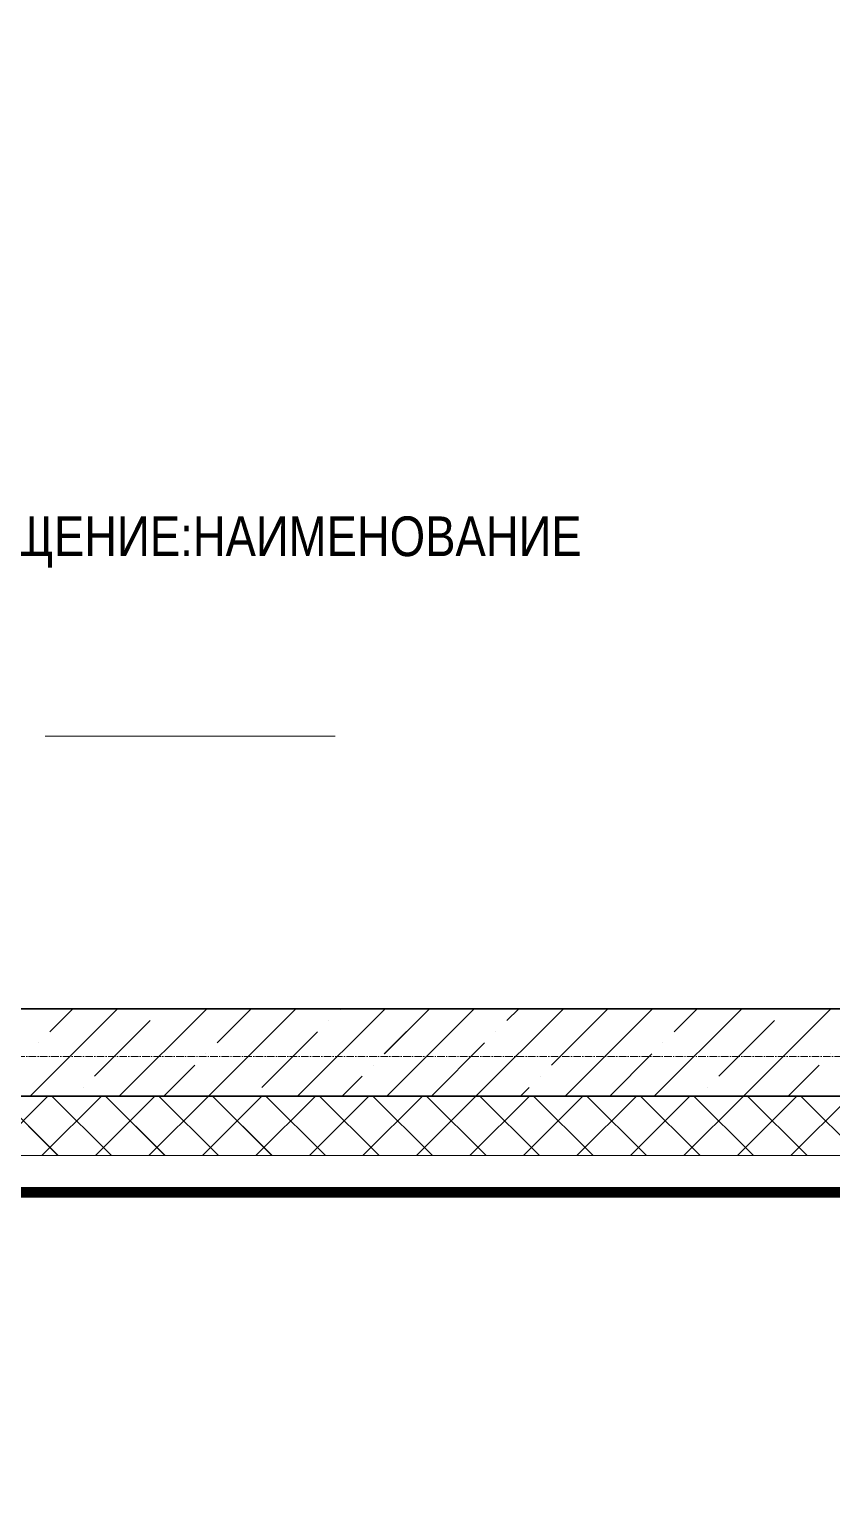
# Model space of a CAD drawing. Header units: millimetres. Extents: x 470010 to 1231400, y -134005 to 421770.
# Drawn here: x 808656 to 810677, y 135119 to 138801 of the extents above; entities that cross this region are included whole.
import ezdxf
from ezdxf.enums import TextEntityAlignment as Align

# ---------------------------------------------------------------- set-up
doc = ezdxf.new("R2010")
doc.units = ezdxf.units.MM
doc.linetypes.add('CENTER2', pattern=[28.575, 19.05, -3.175, 3.175, -3.175])
doc.linetypes.add('DASHED', pattern=[19.05, 12.7, -6.35])
doc.layers.get('Defpoints').update_dxf_attribs({"color": 140})
doc.layers.add('A-AREA', color=7, linetype='Continuous', lineweight=15, true_color=0x7f7f7f)
doc.layers.add('РД_Оси_100', color=7, linetype='Continuous', lineweight=0, true_color=0x525252)
doc.layers.add('АР_Делит', color=120, linetype='Continuous', lineweight=0, plot=False)
for name, color, linetype, lineweight in [('АР_Стены ЖБ', 7, 'Continuous', 35), ('АР_Тонкая', 254, 'Continuous', 5), ('АР_Утеплитель', 31, 'Continuous', 0), ('АР_Штриховка', 8, 'Continuous', 0)]:
    doc.layers.add(name, color=color, linetype=linetype, lineweight=lineweight)
doc.styles.add('style1', font='ARIALN.TTF')

# ---------------------------------------------------------------- blocks, each defined once
blk = doc.blocks.new('СОШ_2200_АР_ОСИ_М100_28.05.24')
at = {"layer": 'АР_Делит', "color": 251, "linetype": 'DASHED', "true_color": 0x636466}
blk.add_lwpolyline([(114955, 135155), (114955, -355), (93595.036, -355), (93595.036, 13855), (94145, 13855), (94145, 68320), (66055, 68320), (66055, 13857.73), (83455, 13857.73), (83455, -355), (45245, -355), (45245, 13145), (44695, 13145), (44695, 26755), (45245, 26755), (45245, 68320), (20455, 68320), (20455, 26755), (27955, 26755), (27955, 13145), (-355, 13145), (-355, 100855)], dxfattribs=at)
at = {"layer": 'РД_Оси_100', "color": 251, "linetype": 'CENTER2', "true_color": 0x636466}
blk.add_line((-5954.958, 13500), (29555, 13500), dxfattribs=at)
blk = doc.blocks.new('A$C9108343f')
at = {"layer": 'A-AREA', "color": 18, "true_color": 0x000000}
blk.add_line((142977.9, 237386.2), (143707.9, 237386.2), dxfattribs=at)
at = {"layer": 'АР_Стены ЖБ', "color": 18, "linetype": 'Continuous', "lineweight": 35, "true_color": 0x000000}
for p, q in [((147504.1, 236699.5), (140924.1, 236699.5)), ((140924.1, 236479.5), (147504.1, 236479.5))]:
    blk.add_line(p, q, dxfattribs=at)
at = {"layer": 'АР_Тонкая', "color": 18, "linetype": 'Continuous', "lineweight": 5, "true_color": 0x000000}
for p, q in [((148704.1, 236329.5), (140554.1, 236329.5)), ((140474.1, 236249.5), (148704.1, 236249.5)), ((148704.1, 236249.5), (140474.1, 236249.5)), ((140449.1, 236224.5), (148704.1, 236224.5))]:
    blk.add_line(p, q, dxfattribs=at)
at = {"layer": 'АР_Утеплитель', "color": 18, "linetype": 'Continuous', "lineweight": 0, "true_color": 0x000000}
for p, q in [((148704.1, 236479.5), (140704.1, 236479.5)), ((140554.1, 236329.5), (148704.1, 236329.5))]:
    blk.add_line(p, q, dxfattribs=at)
at = {"layer": 'АР_Штриховка', "color": 18, "linetype": 'Continuous', "lineweight": 5, "true_color": 0x000000}
for p, q in [((142939.7, 236479.5), (143159.7, 236699.5)), ((142989.6, 236641.6), (143047.4, 236699.5)), ((143164.2, 236479.5), (143384.2, 236699.5)), ((143270.2, 236697.8), (143270.2, 236697.8)), ((143388.7, 236479.5), (143608.7, 236699.5)), ((143410.5, 236613.6), (143496.4, 236699.5)), ((143613.2, 236479.5), (143833.2, 236699.5)), ((143719.2, 236697.8), (143720.9, 236699.5)), ((143831.5, 236585.5), (143945.4, 236699.5)), ((143837.7, 236479.5), (144057.7, 236699.5)), ((144062.2, 236479.5), (144282.2, 236699.5)), ((144140.1, 236669.7), (144170, 236699.5)), ((144252.4, 236557.4), (144392.7, 236697.8)), ((144286.7, 236479.5), (144506.7, 236699.5)), ((144511.2, 236479.5), (144731.2, 236699.5)), ((144561.1, 236641.6), (144619, 236699.5)), ((144735.7, 236479.5), (144955.7, 236699.5)), ((144841.7, 236697.8), (144841.7, 236697.8)), ((143101.8, 236529.4), (143242.1, 236669.7)), ((143522.8, 236501.3), (143663.1, 236641.6)), ((143691.1, 236669.7), (143691.1, 236669.7)), ((144112.1, 236641.6), (144112.1, 236641.6)), ((144673.4, 236529.4), (144813.7, 236669.7)), ((142961.5, 236613.6), (142961.5, 236613.6)), ((143950, 236479.5), (144084, 236613.6)), ((144533, 236613.6), (144533, 236613.6)), ((143382.4, 236585.5), (143382.4, 236585.5)), ((144399, 236479.5), (144505, 236585.5)), ((144954, 236585.5), (144954, 236585.5)), ((143276.4, 236479.5), (143354.4, 236557.4)), ((143725.4, 236479.5), (143775.3, 236529.4)), ((143803.4, 236557.4), (143803.4, 236557.4)), ((144224.3, 236529.4), (144224.3, 236529.4)), ((144848, 236479.5), (144925.9, 236557.4)), ((143073.7, 236501.3), (143073.7, 236501.3)), ((144174.5, 236479.5), (144196.3, 236501.3)), ((144645.3, 236501.3), (144645.3, 236501.3))]:
    blk.add_line(p, q, dxfattribs=at)
at = {"layer": 'АР_Штриховка', "color": 18, "linetype": 'Continuous', "lineweight": 0, "true_color": 0x000000}
for p, q in [((142834.6, 236329.5), (142984.6, 236479.5)), ((143009.8, 236329.5), (142859.8, 236479.5)), ((142969.3, 236329.5), (143119.3, 236479.5)), ((143144.5, 236329.5), (142994.5, 236479.5)), ((143104, 236329.5), (143254, 236479.5)), ((143279.2, 236329.5), (143129.2, 236479.5)), ((143238.7, 236329.5), (143388.7, 236479.5)), ((143413.9, 236329.5), (143263.9, 236479.5)), ((143373.4, 236329.5), (143523.4, 236479.5)), ((143548.6, 236329.5), (143398.6, 236479.5)), ((143508.1, 236329.5), (143658.1, 236479.5)), ((143683.4, 236329.5), (143533.4, 236479.5)), ((143642.8, 236329.5), (143792.8, 236479.5)), ((143818.1, 236329.5), (143668.1, 236479.5)), ((143777.5, 236329.5), (143927.5, 236479.5)), ((143952.8, 236329.5), (143802.8, 236479.5)), ((143912.2, 236329.5), (144062.2, 236479.5)), ((144087.5, 236329.5), (143937.5, 236479.5)), ((144046.9, 236329.5), (144196.9, 236479.5)), ((144222.2, 236329.5), (144072.2, 236479.5)), ((144181.6, 236329.5), (144331.6, 236479.5)), ((144356.9, 236329.5), (144206.9, 236479.5)), ((144316.3, 236329.5), (144466.3, 236479.5)), ((144491.6, 236329.5), (144341.6, 236479.5)), ((144451, 236329.5), (144601, 236479.5)), ((144626.3, 236329.5), (144476.3, 236479.5)), ((144585.7, 236329.5), (144735.7, 236479.5)), ((144761, 236329.5), (144611, 236479.5)), ((144720.4, 236329.5), (144870.4, 236479.5)), ((144895.7, 236329.5), (144745.7, 236479.5)), ((144855.1, 236329.5), (145005.1, 236479.5)), ((145030.4, 236329.5), (144880.4, 236479.5)), ((140459.8, 236235.2), (148704.1, 236235.2)), ((140460.8, 236236.2), (148704.1, 236236.2)), ((140461.8, 236237.2), (148704.1, 236237.2)), ((140462.8, 236238.2), (148704.1, 236238.2)), ((140463.8, 236239.2), (148704.1, 236239.2)), ((140464.8, 236240.2), (148704.1, 236240.2)), ((140465.8, 236241.2), (148704.1, 236241.2)), ((140466.8, 236242.2), (148704.1, 236242.2)), ((140467.8, 236243.2), (148704.1, 236243.2)), ((140468.8, 236244.2), (148704.1, 236244.2)), ((140469.8, 236245.2), (148704.1, 236245.2)), ((140470.8, 236246.2), (148704.1, 236246.2)), ((140471.8, 236247.2), (148704.1, 236247.2)), ((140472.8, 236248.2), (148704.1, 236248.2)), ((140473.8, 236249.2), (148704.1, 236249.2)), ((140449.8, 236225.2), (148704.1, 236225.2)), ((140450.8, 236226.2), (148704.1, 236226.2)), ((140451.8, 236227.2), (148704.1, 236227.2)), ((140452.8, 236228.2), (148704.1, 236228.2)), ((140453.8, 236229.2), (148704.1, 236229.2)), ((140454.8, 236230.2), (148704.1, 236230.2)), ((140455.8, 236231.2), (148704.1, 236231.2)), ((140456.8, 236232.2), (148704.1, 236232.2)), ((140457.8, 236233.2), (148704.1, 236233.2)), ((140458.8, 236234.2), (148704.1, 236234.2))]:
    blk.add_line(p, q, dxfattribs=at)
at = {"layer": 'РД_Оси_100'}
blk.add_blockref('СОШ_2200_АР_ОСИ_М100_28.05.24', (140804.1, 223079.5), dxfattribs=at)
at = {"layer": 'Defpoints', "color": 18, "true_color": 0x000000, "style": 'style1'}
for p in [(143949.3, 316089.1), (143975, 281639.5), (143890.4, 273244.7), (143840, 264276.8), (143967.8, 254892.4), (12252, 104178.1), (12382.6, 96023.1)]:
    blk.add_attdef('АР-ПОМЕЩЕНИЕ:НАИМЕНОВАНИЕ', text='', height=100, dxfattribs=at).set_placement(p, align=Align.MIDDLE)
at = {"layer": 'Defpoints', "color": 18, "true_color": 0x000000, "style": 'style1', "flags": 8}
for p in [(143951.3, 279099.1), (143848.3, 269251.1), (143875.3, 260094.2), (144049.7, 250824.7), (163419.3, 238153.4), (155897.5, 237966), (183037.2, 237966), (143342.9, 237876.2)]:
    blk.add_attdef('АР-ПОМЕЩЕНИЕ:НАИМЕНОВАНИЕ', text='', height=100, dxfattribs=at).set_placement(p, align=Align.MIDDLE)

msp = doc.modelspace()

# ---------------------------------------------------------------- linework, layer by layer
at = {"layer": 'A-AREA', "color": 18, "true_color": 0x000000}
msp.add_line((808696.485, 137020.007), (809426.485, 137020.007), dxfattribs=at)
at = {"layer": 'АР_Стены ЖБ', "color": 18, "linetype": 'Continuous', "lineweight": 35, "true_color": 0x000000}
for p, q in [((813222.706, 136333.251), (806642.706, 136333.251)), ((806642.706, 136113.251), (813222.706, 136113.251))]:
    msp.add_line(p, q, dxfattribs=at)
at = {"layer": 'АР_Тонкая', "color": 18, "linetype": 'Continuous', "lineweight": 5, "true_color": 0x000000}
for p, q in [((814422.706, 135963.251), (806272.706, 135963.251)), ((806167.706, 135858.251), (814422.706, 135858.251)), ((806192.706, 135883.251), (814422.706, 135883.251)), ((814422.706, 135883.251), (806192.706, 135883.251))]:
    msp.add_line(p, q, dxfattribs=at)
at = {"layer": 'АР_Утеплитель', "color": 18, "linetype": 'Continuous', "lineweight": 0, "true_color": 0x000000}
for p, q in [((814422.706, 136113.251), (806422.706, 136113.251)), ((806272.706, 135963.251), (814422.706, 135963.251))]:
    msp.add_line(p, q, dxfattribs=at)
at = {"layer": 'АР_Штриховка', "color": 18, "linetype": 'Continuous', "lineweight": 5, "true_color": 0x000000}
for p, q in [((808658.284, 136113.251), (808878.284, 136333.251)), ((808708.167, 136275.387), (808766.031, 136333.251)), ((808882.79, 136113.251), (809102.79, 136333.251)), ((809107.297, 136113.251), (809327.297, 136333.251)), ((809129.116, 136247.323), (809215.043, 136333.251)), ((809331.803, 136113.251), (809551.803, 136333.251)), ((809437.813, 136331.513), (809439.55, 136333.251)), ((809550.066, 136219.26), (809664.056, 136333.251)), ((809556.309, 136113.251), (809776.309, 136333.251)), ((809780.816, 136113.251), (810000.816, 136333.251)), ((809858.762, 136303.45), (809888.563, 136333.251)), ((809971.015, 136191.197), (810111.332, 136331.513)), ((810005.322, 136113.251), (810225.322, 136333.251)), ((810229.829, 136113.251), (810449.829, 136333.251)), ((810279.712, 136275.387), (810337.576, 136333.251)), ((810454.335, 136113.251), (810674.335, 136333.251)), ((808820.42, 136163.133), (808960.736, 136303.45)), ((810391.965, 136163.133), (810532.281, 136303.45)), ((809241.369, 136135.07), (809381.686, 136275.387)), ((809668.563, 136113.251), (809802.635, 136247.323)), ((810117.576, 136113.251), (810223.585, 136219.26)), ((808995.043, 136113.251), (809072.99, 136191.197)), ((810566.588, 136113.251), (810644.534, 136191.197)), ((809444.056, 136113.251), (809493.939, 136163.133)), ((809893.069, 136113.251), (809914.889, 136135.07))]:
    msp.add_line(p, q, dxfattribs=at)
at = {"layer": 'АР_Штриховка', "color": 18, "linetype": 'Continuous', "lineweight": 0, "true_color": 0x000000}
for p, q in [((808553.185, 135963.251), (808703.185, 136113.251)), ((808728.444, 135963.251), (808578.444, 136113.251)), ((808687.889, 135963.251), (808837.889, 136113.251)), ((808863.148, 135963.251), (808713.148, 136113.251)), ((808822.593, 135963.251), (808972.593, 136113.251)), ((808997.852, 135963.251), (808847.852, 136113.251)), ((808957.297, 135963.251), (809107.297, 136113.251)), ((809132.556, 135963.251), (808982.556, 136113.251)), ((809092, 135963.251), (809242, 136113.251)), ((809267.26, 135963.251), (809117.26, 136113.251)), ((809226.704, 135963.251), (809376.704, 136113.251)), ((809401.964, 135963.251), (809251.964, 136113.251)), ((809361.408, 135963.251), (809511.408, 136113.251)), ((809536.668, 135963.251), (809386.668, 136113.251)), ((809496.112, 135963.251), (809646.112, 136113.251)), ((809671.371, 135963.251), (809521.371, 136113.251)), ((809630.816, 135963.251), (809780.816, 136113.251)), ((809806.075, 135963.251), (809656.075, 136113.251)), ((809765.52, 135963.251), (809915.52, 136113.251)), ((809940.779, 135963.251), (809790.779, 136113.251)), ((809900.224, 135963.251), (810050.224, 136113.251)), ((810075.483, 135963.251), (809925.483, 136113.251)), ((810034.927, 135963.251), (810184.927, 136113.251)), ((810210.187, 135963.251), (810060.187, 136113.251)), ((810169.631, 135963.251), (810319.631, 136113.251)), ((810344.891, 135963.251), (810194.891, 136113.251)), ((810304.335, 135963.251), (810454.335, 136113.251)), ((810479.594, 135963.251), (810329.594, 136113.251)), ((810439.039, 135963.251), (810589.039, 136113.251)), ((810614.298, 135963.251), (810464.298, 136113.251)), ((810573.743, 135963.251), (810723.743, 136113.251)), ((810749.002, 135963.251), (810599.002, 136113.251)), ((806168.455, 135859), (814422.706, 135859)), ((806169.455, 135860), (814422.706, 135860)), ((806170.455, 135861), (814422.706, 135861)), ((806171.455, 135862), (814422.706, 135862)), ((806172.455, 135863), (814422.706, 135863)), ((806173.455, 135864), (814422.706, 135864)), ((806174.455, 135865), (814422.706, 135865)), ((806175.455, 135866), (814422.706, 135866)), ((806176.455, 135867), (814422.706, 135867)), ((806177.455, 135868), (814422.706, 135868)), ((806178.455, 135869), (814422.706, 135869)), ((806179.455, 135870), (814422.706, 135870)), ((806180.455, 135871), (814422.706, 135871)), ((806181.455, 135872), (814422.706, 135872)), ((806182.455, 135873), (814422.706, 135873)), ((806183.455, 135874), (814422.706, 135874)), ((806184.455, 135875), (814422.706, 135875)), ((806185.455, 135876), (814422.706, 135876)), ((806186.455, 135877), (814422.706, 135877)), ((806187.455, 135878), (814422.706, 135878)), ((806188.455, 135879), (814422.706, 135879)), ((806189.455, 135880), (814422.706, 135880)), ((806190.455, 135881), (814422.706, 135881)), ((806191.455, 135882), (814422.706, 135882)), ((806192.455, 135883), (814422.706, 135883))]:
    msp.add_line(p, q, dxfattribs=at)

# ---------------------------------------------------------------- block references
msp.add_blockref('A$C9108343f', (665718.612, -100366.242))
at = {"layer": 'РД_Оси_100'}
msp.add_blockref('СОШ_2200_АР_ОСИ_М100_28.05.24', (806522.706, 122713.251), dxfattribs=at)

# ---------------------------------------------------------------- texts
at = {"layer": 'Defpoints', "color": 18, "true_color": 0x000000, "style": 'style1', "flags": 8}
msp.add_attdef('АР-ПОМЕЩЕНИЕ:НАИМЕНОВАНИЕ', text='0', height=100, dxfattribs=at).set_placement((809061.555, 137509.946), align=Align.MIDDLE)

doc.saveas('drawing.dxf')
